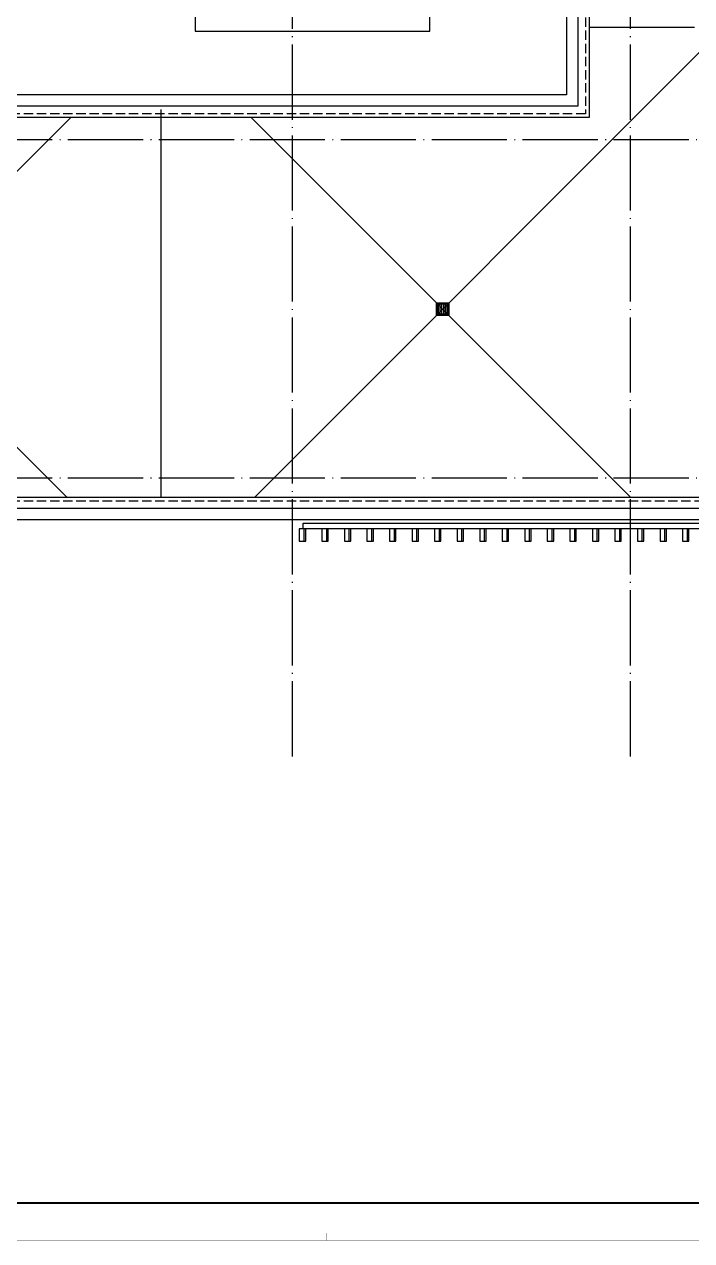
# Model space of a CAD drawing. Extents: x -777745 to 647905, y -207485 to 303235.
# Drawn here: x 23366 to 41128, y 104512 to 136877 of the extents above; entities that cross this region are included whole.
import ezdxf

# ---------------------------------------------------------------- set-up
doc = ezdxf.new("R2010")
doc.units = 0
doc.header["$LTSCALE"] = 1000
doc.linetypes.add('X-104 13#平面$0$DASH', pattern=[0.35, 0.25, -0.1])
doc.linetypes.add('X-104 13#平面$0$DOTE', pattern=[2.42, 2, -0.2, 0.02, -0.2])
doc.layers.get('0').update_dxf_attribs({"linetype": 'CONTINUOUS'})
for name, color, linetype in [('00-防烟分区', 4, 'CONTINUOUS'), ('13#楼幕墙$1$A-C_玻璃幕墙', 140, 'CONTINUOUS'), ('13#楼幕墙$1$D-铝板', 181, 'CONTINUOUS'), ('X-104 13#平面$0$A-O_分水线', 127, 'CONTINUOUS'), ('X-104 13#平面$0$A-O_屋面', 201, 'CONTINUOUS'), ('X-104 13#平面$0$A-SUR_保温', 222, 'CONTINUOUS'), ('X-104 13#平面$0$A-TECH_结构', 21, 'CONTINUOUS'), ('X-104 13#平面$0$A_AXIS-轴线', 36, 'X-104 13#平面$0$DOTE'), ('X-104 13#平面$0$X-104 13#平面$0$A-TECH_结构', 21, 'CONTINUOUS')]:
    doc.layers.add(name, color=color, linetype=linetype)

# ---------------------------------------------------------------- blocks, each defined once
blk = doc.blocks.new('图框-A1')
for points, const_width in [([(0, 0), (841, 0), (841, 594), (0, 594)], 0.05), ([(766, 584), (25, 584), (25, 10), (766, 10)], 0.5)]:
    blk.add_lwpolyline(points, close=True, dxfattribs=dict(const_width=const_width))
at = {"const_width": 0.05}
blk.add_lwpolyline([(420.5, 0), (420.5, 2)], dxfattribs=at)
blk = doc.blocks.new('X-104 13#平面$0$zzzzx')
at = {"layer": 'X-104 13#平面$0$A_AXIS-轴线', "linetype": 'X-104 13#平面$0$DOTE'}
for p, q in [((30500, -7401), (30500, 28620)), ((39500, -7401), (39500, 28620)), ((60408, 9000), (-2925, 9000)), ((60408, 0), (-2925, 0))]:
    blk.add_line(p, q, dxfattribs=at)
blk = doc.blocks.new('13#楼幕墙$0$leileilei')
for p, q in [((120, 325), (0, 325)), ((0, 325), (0, 0)), ((120, 325), (120, 0)), ((170, 325), (120, 325)), ((170, 0), (170, 325)), ((0, 0), (120, 0)), ((120, 0), (170, 0))]:
    blk.add_line(p, q)
blk = doc.blocks.new('13#楼幕墙')
at = {"layer": '13#楼幕墙$1$A-C_玻璃幕墙'}
for p, q in [((37800, 139100), (37800, 135000)), ((37800, 135000), (12500, 135000)), ((22100, 123700), (58400, 123700))]:
    blk.add_line(p, q, dxfattribs=at)
at = {"layer": '13#楼幕墙$1$D-铝板'}
blk.add_lwpolyline([(58790, 123450), (30785, 123450), (30785, 123600), (58640, 123600)], close=True, dxfattribs=at)
for p in [(30685, 123125), (31285, 123125), (31885, 123125), (32485, 123125), (33085, 123125), (33685, 123125), (34285, 123125), (34885, 123125), (35485, 123125), (36085, 123125), (36685, 123125), (37285, 123125), (37885, 123125), (38485, 123125), (39085, 123125), (39685, 123125), (40285, 123125), (40885, 123125)]:
    blk.add_blockref('13#楼幕墙$0$leileilei', p, dxfattribs=at)
blk = doc.blocks.new('X-104 13#平面$0$ys')
for p, q in [((32900, 7500), (35700, 7500)), ((21500, 5311), (21500, -5000))]:
    blk.add_line(p, q)
for points in [[(24000, -5000), (36500, 7500)], [(7400, -6600), (19100, 5100)], [(19000, -5000), (8900, 5100)], [(34000, -5000), (23900, 5100)]]:
    blk.add_lwpolyline(points)
blk = doc.blocks.new('X-104 13#平面$0$jtkjuyriuy')
h = blk.add_hatch()
h.set_pattern_fill('ANSI31', color=8, scale=30, angle=45)
h.set_pattern_definition([(90, (0, 0), (-47.625, 1e-14), [])])
h.paths.add_polyline_path([(-138, 138), (138, 138), (138, -138), (-138, -138)])
for points in [[(-168, 168), (168, 168), (168, -168), (-168, -168)], [(-138, 138), (138, 138), (138, -138), (-138, -138)]]:
    blk.add_lwpolyline(points, close=True)
blk = doc.blocks.new('X-104 13#平面$0$A$C45D52E12')
at = {"layer": 'X-104 13#平面$0$X-104 13#平面$0$A-TECH_结构'}
blk.add_lwpolyline([(58300, -18800), (58300, 820), (53473, 4870), (38300, -3873), (38300, -8100), (12610, -8100), (4602, -2800), (-400, -2800), (-400, -20400), (22000, -20400), (22000, -18800)], close=True, dxfattribs=at)
blk = doc.blocks.new('X-104 13#平面')
at = {"layer": 'X-104 13#平面$0$A-O_屋面'}
blk.add_lwpolyline([(58400, 123700), (58400, 143760), (53305, 148035), (37800, 139100), (37800, 135000), (12500, 135000), (4493, 140300), (-900, 140300), (-900, 122100), (22100, 122100), (22100, 123700)], close=True, dxfattribs=at)
blk.add_lwpolyline([(57800, 143250), (57800, 143480), (53241, 147306), (38400, 138753), (38400, 134400), (12319, 134400), (4312, 139700), (-300, 139700), (-300, 122700), (21500, 122700), (21500, 124300), (57800, 124300), (57800, 126850)], dxfattribs=at)
at = {"layer": 'X-104 13#平面$0$A-SUR_保温'}
blk.add_lwpolyline([(34158, 136697), (34158, 153097), (28858, 153097), (28858, 143897), (27909, 143897), (27909, 136697)], close=True, dxfattribs=at)
at = {"layer": 'X-104 13#平面$0$A-TECH_结构', "linetype": 'X-104 13#平面$0$DASH'}
blk.add_lwpolyline([(58100, 124000), (58100, 143620), (53261, 147680), (38100, 138927), (38100, 134700), (12410, 134700), (4402, 140000), (-600, 140000), (-600, 122400), (21800, 122400), (21800, 124000)], close=True, dxfattribs=at)
blk.add_lwpolyline([(57900, 143527), (53240, 147437), (38300, 138811), (38300, 134500), (12350, 134500), (4342, 139800), (-400, 139800), (-400, 122600), (21600, 122600), (21600, 124200), (57900, 124200), (57900, 143527)], dxfattribs=at)
at = {"xscale": 100, "yscale": 100, "zscale": 100}
blk.add_blockref('图框-A1', (-10635, 104515), dxfattribs=at)
for name, p in [('X-104 13#平面$0$zzzzx', (0, 124800)), ('X-104 13#平面$0$A$C45D52E12', (-200, 142800))]:
    blk.add_blockref(name, p)
at = {"layer": 'X-104 13#平面$0$A-O_分水线'}
for name, p in [('X-104 13#平面$0$ys', (5500, 129300)), ('X-104 13#平面$0$jtkjuyriuy', (34500, 129300))]:
    blk.add_blockref(name, p, dxfattribs=at)
at = {"layer": 'X-104 13#平面$0$A-TECH_结构'}
blk.add_blockref('13#楼幕墙', (0, 0), dxfattribs=at)

msp = doc.modelspace()

# ---------------------------------------------------------------- block references
at = {"layer": '00-防烟分区'}
msp.add_blockref('X-104 13#平面', (0, 0), dxfattribs=at)

doc.saveas('drawing.dxf')
